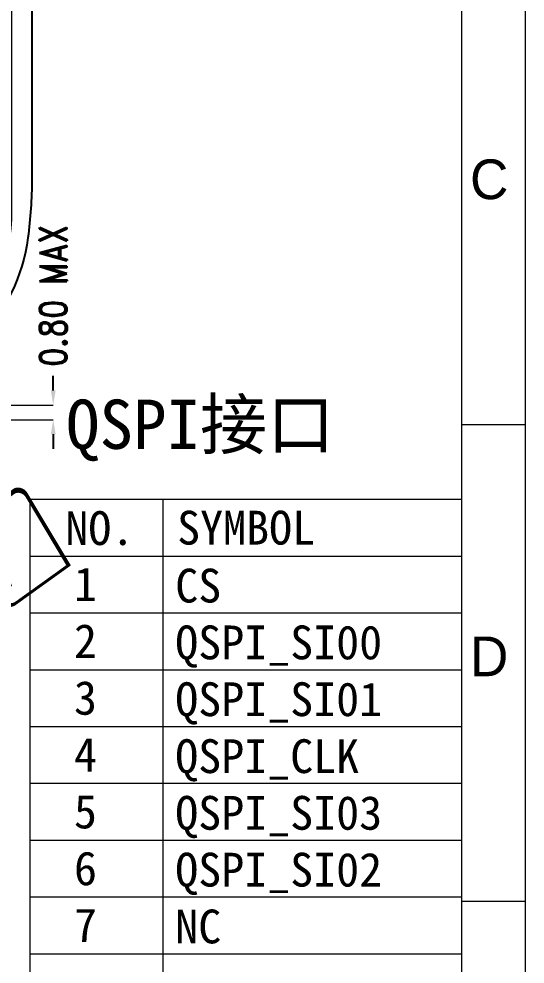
# Model space of a CAD drawing. Header units: millimetres. Extents: x 1167 to 2098, y -78 to 499.
# Drawn here: x 2070.1 to 2097.8, y 253.7 to 305.5 of the extents above; entities that cross this region are included whole.
import ezdxf
from ezdxf.lldxf.tags import DXFTag

# ---------------------------------------------------------------- set-up
doc = ezdxf.new("R2010")
doc.units = ezdxf.units.MM
doc.layers.get('0').update_dxf_attribs({"lineweight": 5})
doc.layers.get('Defpoints').update_dxf_attribs({"lineweight": 5})
for name, color, linetype, lineweight in [('cover lens', 6, 'Continuous', 25), ('DIM', 3, 'Continuous', 5), ('FPC', 50, 'Continuous', 5), ('Sensor', 5, 'Continuous', 5), ('图框', 7, 'Continuous', 5)]:
    doc.layers.add(name, color=color, linetype=linetype, lineweight=lineweight)
doc.styles.add('C-E02$0$HZ', font='')
doc.styles.add('RD', font='ROMAND.shx', dxfattribs={"width": 0.8})
doc.styles.get("Standard").update_dxf_attribs({"font": 'txt', "bigfont": 'gbcbig.shx'})
doc.styles.add('ZI2.5', font='', dxfattribs={"height": 2.5})
doc.styles.get('C-E02$0$HZ').set_extended_font_data('SimSun')
doc.styles.get('ZI2.5').set_extended_font_data('SimSun')
tags = doc.linetypes.add('CENTER', pattern=[0.6, 0.375, -0.075, 0.075, -0.075]).pattern_tags.tags
tags[10:11] = [DXFTag(74, 4), DXFTag(75, 0), DXFTag(340, '0'), DXFTag(46, 1.0), DXFTag(50, 0.0), DXFTag(44, 0.0), DXFTag(45, 0.0)]
tags[8:9] = [DXFTag(74, 4), DXFTag(75, 0), DXFTag(340, '0'), DXFTag(46, 1.0), DXFTag(50, 0.0), DXFTag(44, 0.0), DXFTag(45, 0.0)]
tags[6:7] = [DXFTag(74, 4), DXFTag(75, 0), DXFTag(340, '0'), DXFTag(46, 1.0), DXFTag(50, 0.0), DXFTag(44, 0.0), DXFTag(45, 0.0)]
tags[4:5] = [DXFTag(74, 4), DXFTag(75, 0), DXFTag(340, '0'), DXFTag(46, 1.0), DXFTag(50, 0.0), DXFTag(44, 0.0), DXFTag(45, 0.0)]
doc.dimstyles.new('DIM', dxfattribs={"dimtxt": 1.5, "dimasz": 0.8, "dimexe": 0, "dimexo": 0.5, "dimgap": 0.11, "dimtad": 0, "dimzin": 1, "dimdsep": 46, "dimtxsty": 'RD', "dimcen": 0, "dimclrd": 256, "dimclre": 256, "dimclrt": 256, "dimadec": 0, "dimazin": 0, "dimtm": 1e-09, "dimtfac": 1, "dimtofl": 0, "dimtmove": 0, "dimatfit": 3, "dimfxl": 1, "dimlwe": -1, "dimarcsym": 0})

# ---------------------------------------------------------------- blocks, each defined once
blk = doc.blocks.new('*D164')
at = {"layer": 'Defpoints', "color": 0, "lineweight": 5}
for p in [(2059.817, 284.291), (2071.94, 284.291), (2059.817, 283.491)]:
    blk.add_point(p, dxfattribs=at)
at = {"layer": 'DIM', "lineweight": -2}
for p, q in [((2071.94, 285.091), (2071.94, 285.891)), ((2071.94, 282.691), (2071.94, 281.891))]:
    blk.add_line(p, q, dxfattribs=at)
at = {"layer": 'DIM'}
for p, q in [((2060.317, 284.291), (2071.94, 284.291)), ((2060.317, 283.491), (2071.94, 283.491))]:
    blk.add_line(p, q, dxfattribs=at)
at = {"layer": 'DIM', "lineweight": 5}
for points in [[(2071.807, 285.091), (2072.073, 285.091), (2071.94, 284.291)], [(2071.807, 282.691), (2072.073, 282.691), (2071.94, 283.491)]]:
    blk.add_solid(points, dxfattribs=at)
at = {"layer": 'DIM', "lineweight": 5, "insert": (2071.94, 290.287), "char_height": 1.5, "attachment_point": 5, "rotation": 90, "style": 'RD'}
blk.add_mtext('0.80 MAX', dxfattribs=at)
blk = doc.blocks.new('SZ')
at = {"layer": 'FPC', "color": 1, "insert": (10.221, 1.208), "char_height": 13.2, "width": 13.2336, "attachment_point": 1, "rotation": 223.71401, "style": 'C-E02$0$HZ'}
blk.add_mtext('{\\fWingdings|b0|i0|c2|p2;E}', dxfattribs=at)
blk = doc.blocks.new('R200N1K-045-CVL-V01-C')
at = {"color": 1, "linetype": 'CENTER', "lineweight": 5}
for p, q in [((1726.67, 308.708), (1726.67, 313.708)), ((1729.17, 311.208), (1724.17, 311.208))]:
    blk.add_line(p, q, dxfattribs=at)
at = {"layer": 'cover lens', "color": 1}
for points in [[(1708.47, 301.216), (1708.47, 320.636, -0.033631), (1708.686, 323.847, -0.322481), (1716.682, 332.287, -0.047164), (1721.17, 332.711), (1732.17, 332.711, -0.047164), (1736.658, 332.287, -0.322481), (1744.654, 323.847, -0.033631), (1744.87, 320.636), (1744.87, 301.216, -0.033631), (1744.654, 298.005, -0.322481), (1736.658, 289.566, -0.047164), (1732.17, 289.141), (1721.17, 289.141, -0.047164), (1716.682, 289.566, -0.322481), (1708.686, 298.005, -0.033631)], [(1733.19, 291.35), (1720.15, 291.35, -0.414214), (1710.55, 300.95), (1710.55, 321.466, -0.414214), (1720.15, 331.066), (1733.19, 331.066, -0.414214), (1742.79, 321.466), (1742.79, 300.95, -0.414214)]]:
    blk.add_lwpolyline(points, format="xyb", close=True, dxfattribs=at)
at = {"layer": 'Sensor'}
blk.add_lwpolyline([(1743.75, 299.008, -0.396788), (1734.301, 289.82), (1732.719, 289.82, 0.414214), (1732.419, 289.52), (1732.419, 289.453, -0.414214), (1732.119, 289.153), (1721.221, 289.153, -0.414214), (1720.921, 289.453), (1720.921, 289.52, 0.414214), (1720.621, 289.82), (1719.039, 289.82, -0.390354), (1709.59, 298.819), (1709.59, 323.779, -0.385101), (1718.548, 331.883), (1734.792, 331.883, -0.3852), (1743.75, 323.779)], format="xyb", close=True, dxfattribs=at)

msp = doc.modelspace()

# ---------------------------------------------------------------- linework, layer by layer
at = {"layer": '图框', "color": 7, "linetype": 'ByBlock', "lineweight": 5, "ltscale": 0.55}
for p, q in [((2094.334, 361.5574), (2094.334, 178.7336)), ((2097.8164, 283.2041), (2094.334, 283.2041)), ((2097.8164, 257.0863), (2094.334, 257.0863))]:
    msp.add_line(p, q, dxfattribs=at)
msp.add_lwpolyline([(1829.7124, 365.0397), (2097.8164, 365.0397), (2097.8164, 175.2513), (1829.7124, 175.2513)], close=True, dxfattribs=at)
at = {"layer": '图框', "color": 3, "lineweight": 5}
msp.add_lwpolyline([(2094.334, 201.2941), (2070.6766, 201.2941), (2070.6766, 279.1318), (2094.334, 279.1318)], close=True, dxfattribs=at)
for points in [[(2077.9415, 279.1318), (2077.9415, 201.2941)], [(2070.6766, 276.0183), (2094.334, 276.0183)], [(2070.6766, 272.9048), (2094.334, 272.9048)], [(2070.6766, 269.7913), (2094.334, 269.7913)], [(2070.6766, 266.6778), (2094.334, 266.6778)], [(2070.6766, 263.5643), (2094.334, 263.5643)], [(2070.6766, 260.4508), (2094.334, 260.4508)], [(2070.6766, 257.3372), (2094.334, 257.3372)], [(2070.6766, 254.2237), (2094.334, 254.2237)]]:
    msp.add_lwpolyline(points, dxfattribs=at)

# ---------------------------------------------------------------- block references
at = {"layer": 'DIM', "color": 3, "lineweight": 5}
msp.add_blockref('R200N1K-045-CVL-V01-C', (325.8982, -4.5488), dxfattribs=at)
at = {"layer": 'FPC', "linetype": 'ByBlock', "lineweight": 0, "xscale": 0.6230710225154203, "yscale": 0.6230710225167968, "zscale": 0.6230710225165675, "rotation": 171.9404622025935}
msp.add_blockref('SZ', (2068.6845, 276.4113), dxfattribs=at)

# ---------------------------------------------------------------- texts
at = {"layer": '图框', "color": 3, "linetype": 'ByBlock', "style": 'ZI2.5'}
for s, p in [('NO.', (2072.6045, 276.6226)), ('SYMBOL', (2078.7346, 276.6463))]:
    msp.add_text(s, height=1.85328, dxfattribs=at).set_placement(p)
at = {"layer": '图框', "color": 3, "lineweight": 5, "style": 'ZI2.5'}
for s, height, p in [('1', 1.8533, (2073.0777, 273.5506)), ('CS', 1.85328, (2078.631, 273.4714)), ('2', 1.8533, (2073.0777, 270.436)), ('QSPI_SI00', 1.85328, (2078.631, 270.3589)), ('3', 1.8533, (2073.0777, 267.3215)), ('QSPI_SI01', 1.85328, (2078.631, 267.2454)), ('4', 1.8533, (2073.0777, 264.2069)), ('QSPI_CLK', 1.85328, (2078.631, 264.1247)), ('5', 1.8533, (2073.0777, 261.0924)), ('QSPI_SI03', 1.85328, (2078.631, 261.0184)), ('6', 1.8533, (2073.0777, 257.9779)), ('QSPI_SI02', 1.85328, (2078.631, 257.9049)), ('7', 1.8533, (2073.0777, 254.8633)), ('NC', 1.85328, (2078.631, 254.7914))]:
    msp.add_text(s, height=height, dxfattribs=at).set_placement(p)
at = {"layer": '图框', "color": 7, "linetype": 'ByBlock', "lineweight": 5, "ltscale": 0.55, "char_height": 2.17648, "width": 3.704892, "attachment_point": 9}
for s, insert in [('{\\f\uffd0ￂﾼﾚￃ\ufff7\ufff3w|b0|i0|c134|p54;C}', (2096.8979, 295.5463)), ('{\\f\uffd0ￂﾼﾚￃ\ufff7\ufff3w|b0|i0|c134|p54;D}', (2096.8979, 269.4324))]:
    msp.add_mtext(s, dxfattribs=dict(at, insert=insert))
at = {"layer": '图框', "color": 1, "lineweight": 5, "insert": (2072.6416, 284.5914), "char_height": 2.700215, "width": 27.185504, "attachment_point": 1}
msp.add_mtext('{\\fSimSun|b0|i0|c134|p54;QSPI接口}', dxfattribs=at)

# ---------------------------------------------------------------- dimensions: what is measured, and where the dimension line sits
at = {"layer": 'DIM', "color": 3, "lineweight": 5}
dim = msp.add_linear_dim(base=(2071.9401, 284.2914), p1=(2059.8167, 283.4914), p2=(2059.8167, 284.2914), angle=90, text='<> MAX', dimstyle='DIM', dxfattribs=at)
dim.commit()
dim.dimension.update_dxf_attribs({"geometry": '*D164', "text_midpoint": (2071.9401, 290.2872)})

doc.saveas('drawing.dxf')
